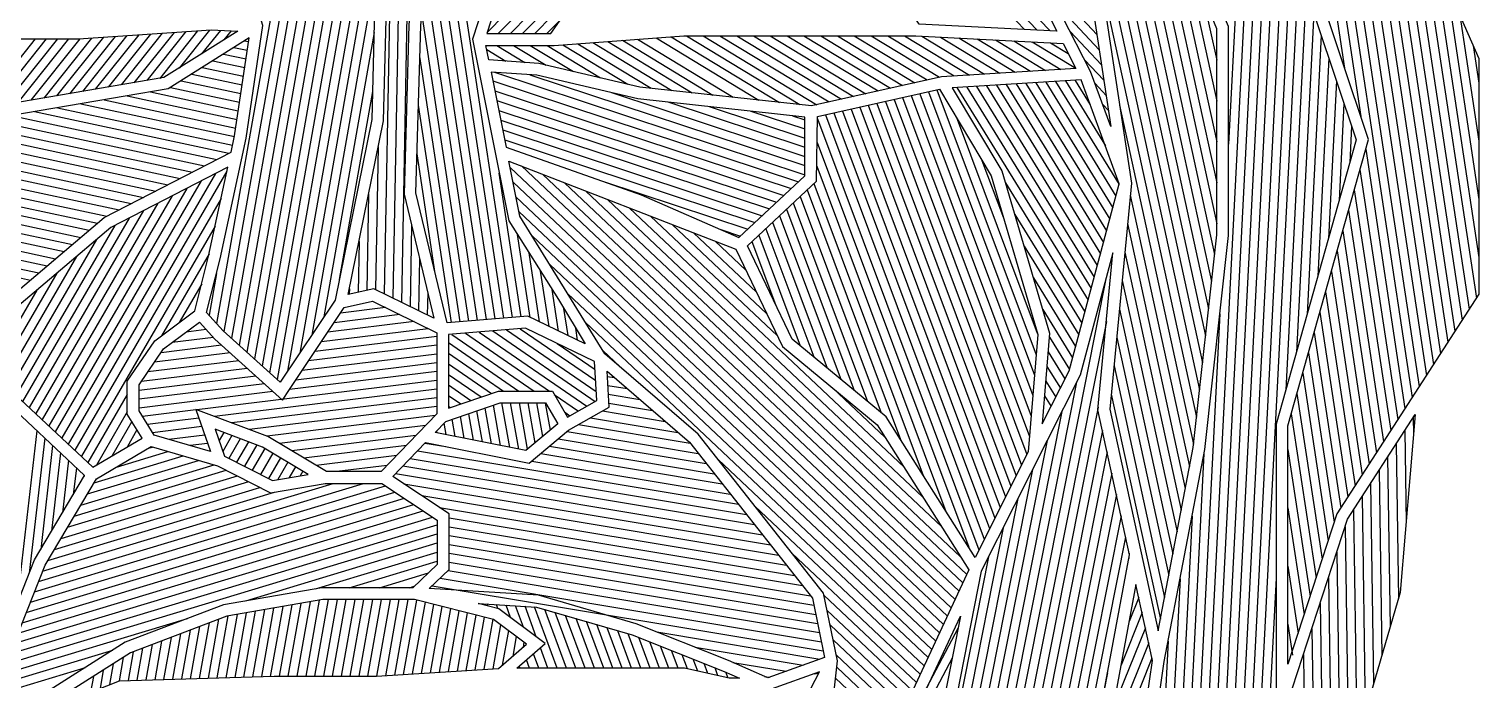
# Model space of a CAD drawing. Header units: inches. Extents: x 2353 to 7560, y 2047 to 3875.
# Drawn here: x 5290.6 to 5668.9, y 3451 to 3620.8 of the extents above; entities that cross this region are included whole.
import ezdxf

# ---------------------------------------------------------------- set-up
doc = ezdxf.new("R2010")
doc.units = ezdxf.units.IN
doc.header["$MEASUREMENT"] = 0
for name, color, linetype in [('Layer1', 2, 'Continuous'), ('Layer2', 3, 'Continuous'), ('Layer3', 4, 'Continuous'), ('Layer4', 5, 'Continuous'), ('offsets', 1, 'Continuous')]:
    doc.layers.add(name, color=color, linetype=linetype)

msp = doc.modelspace()

# ---------------------------------------------------------------- hatches: boundary and pattern name
at = {"layer": 'Layer1'}
h = msp.add_hatch(dxfattribs=at)
h.set_pattern_fill('ANSI31', color=256, scale=18, angle=235)
h.set_pattern_definition([(280, (0, 1134.5903), (2.21581744, 0.3907084), [])])
h.paths.add_polyline_path([(5425.37, 3523.28), (5413.56, 3523.28), (5399.35, 3518.44), (5396.59, 3515.57), (5420.25, 3510.84), (5428.53, 3517.8)])

# ---------------------------------------------------------------- linework, layer by layer
for p, q in [((5359.15, 3655.04), (5339.5, 3544.03)), ((5361.21, 3653.62), (5341.44, 3541.94)), ((5363.26, 3652.19), (5343.43, 3540.14)), ((5365.32, 3650.76), (5345.42, 3538.34)), ((5367.31, 3649), (5347.41, 3536.54)), ((5369.08, 3645.96), (5349.4, 3534.74)), ((5370.85, 3642.92), (5351.39, 3532.95)), ((5372.62, 3639.88), (5353.38, 3531.15)), ((5374.39, 3636.84), (5355.37, 3529.35)), ((5376.16, 3633.81), (5358.07, 3531.57)), ((5377.93, 3630.77), (5361.21, 3536.28)), ((5379.7, 3627.73), (5364.35, 3540.99)), ((5380.61, 3619.86), (5367.49, 3545.7)), ((5433.77, 3616.98), (5452.93, 3605.35)), ((5437.67, 3617.27), (5458.28, 3604.77)), ((5441.57, 3617.57), (5463.64, 3604.18)), ((5445.47, 3617.86), (5468.99, 3603.59)), ((5449.36, 3618.15), (5474.34, 3603)), ((5454.24, 3618.52), (5481.03, 3602.26)), ((5458.14, 3618.81), (5486.38, 3601.67)), ((5462.11, 3619.06), (5491.73, 3601.08)), ((5466.49, 3619.06), (5496.14, 3601.06)), ((5470.87, 3619.06), (5499.34, 3601.78)), ((5475.25, 3619.06), (5502.54, 3602.5)), ((5479.63, 3619.06), (5505.74, 3603.22)), ((5484.01, 3619.06), (5508.93, 3603.94)), ((5488.39, 3619.06), (5512.13, 3604.65)), ((5492.77, 3619.06), (5515.33, 3605.37)), ((5497.15, 3619.06), (5518.52, 3606.09)), ((5501.53, 3619.06), (5521.72, 3606.81)), ((5505.91, 3619.06), (5524.92, 3607.53)), ((5510.29, 3619.06), (5528.11, 3608.24)), ((5514.67, 3619.06), (5531.96, 3608.57)), ((5519.05, 3619.06), (5535.94, 3608.81)), ((5523.57, 3618.97), (5539.92, 3609.05)), ((5528.37, 3618.72), (5543.9, 3609.3)), ((5533.16, 3618.47), (5547.87, 3609.54)), ((5537.95, 3618.22), (5551.85, 3609.79)), ((5542.75, 3617.97), (5555.83, 3610.03)), ((5547.54, 3617.72), (5559.81, 3610.28)), ((5552.34, 3617.47), (5563.7, 3610.57)), ((5557.13, 3617.22), (5561.73, 3614.43)), ((5410.02, 3615.44), (5415.03, 3612.41)), ((5412.63, 3616.52), (5419.99, 3612.05)), ((5417.01, 3616.52), (5425.54, 3611.34)), ((5421.39, 3616.52), (5432.63, 3609.7)), ((5425.77, 3616.52), (5439.71, 3608.06)), ((5429.87, 3616.69), (5446.8, 3606.42)), ((5380.21, 3604.55), (5371.52, 3555.45)), ((5416.12, 3584.72), (5533.25, 3474.2)), ((5419.06, 3585.08), (5534.26, 3476.37)), ((5424.67, 3582.9), (5535.27, 3478.54)), ((5416.89, 3580.88), (5532.24, 3472.03)), ((5430.29, 3580.73), (5533.66, 3483.18)), ((5417.65, 3577.03), (5531.23, 3469.86)), ((5435.91, 3578.55), (5528.74, 3490.95)), ((5441.52, 3576.37), (5523.82, 3498.72)), ((5418.41, 3573.19), (5530.21, 3467.69)), ((5447.14, 3574.2), (5518.9, 3506.49)), ((5447.14, 3574.2), (5518.9, 3506.49)), ((5452.76, 3572.02), (5485.85, 3540.79)), ((5458.38, 3569.84), (5483.12, 3546.5)), ((5463.99, 3567.67), (5480.39, 3552.2)), ((5421.83, 3566.84), (5529.2, 3465.52)), ((5469.61, 3565.49), (5477.65, 3557.9)), ((5339.51, 3557.07), (5337.57, 3546.14)), ((5426.46, 3559.35), (5528.19, 3463.35)), ((5431.09, 3551.85), (5527.18, 3461.18)), ((5435.73, 3544.36), (5526.17, 3459.01)), ((5440.36, 3536.86), (5444.71, 3532.75)), ((5500.33, 3527.13), (5513.97, 3514.26)), ((5292.61, 3516.03), (5287.43, 3470.79)), ((5294.68, 3514.1), (5290.65, 3478.9)), ((5296.74, 3512.17), (5293.64, 3485.08)), ((5298.81, 3510.24), (5296.47, 3489.83)), ((5300.88, 3508.31), (5299.3, 3494.59)), ((5470.37, 3508.54), (5525.16, 3456.84)), ((5302.94, 3506.38), (5302.14, 3499.35)), ((5305.01, 3504.45), (5304.97, 3504.11)), ((5479.99, 3496.33), (5524.15, 3454.67)), ((5489.62, 3484.13), (5523.14, 3452.5)), ((5497.97, 3473.12), (5522.13, 3450.33)), ((5498.78, 3469.24), (5521.12, 3448.16)), ((5580.14, 3472.53), (5577.63, 3466.27)), ((5581, 3468.58), (5575.52, 3454.92)), ((5499.58, 3465.36), (5520.1, 3445.99)), ((5581.87, 3464.62), (5573.41, 3443.57)), ((5500.38, 3461.48), (5519.09, 3443.82)), ((5582.73, 3460.67), (5571.3, 3432.22)), ((5501.18, 3457.59), (5518.08, 3441.65)), ((5501.34, 3454.32), (5516.77, 3439.77)), ((5583.59, 3456.72), (5538.31, 3343.94)), ((5501.03, 3451.49), (5515.29, 3438.04))]:
    msp.add_line(p, q, dxfattribs=at)
at = {"layer": 'Layer2'}
for p, q in [((5413.04, 3619.6), (5476.93, 3685.03)), ((5416.21, 3619.6), (5480.86, 3685.79)), ((5410.14, 3619.89), (5473.01, 3684.26)), ((5609.31, 3658.46), (5593.29, 3346.01)), ((5607.11, 3659.96), (5603.56, 3590.75)), ((5611.51, 3656.96), (5595.42, 3343.27)), ((5613.71, 3655.46), (5597.56, 3340.65)), ((5615.9, 3653.96), (5599.7, 3338.02)), ((5617.91, 3648.65), (5605.25, 3401.82)), ((5419.39, 3619.6), (5445.24, 3646.07)), ((5619.88, 3642.74), (5608.13, 3413.58)), ((5621.85, 3636.82), (5611.01, 3425.34)), ((5422.57, 3619.6), (5437.21, 3634.6)), ((5554.78, 3634.76), (5569.22, 3619.36)), ((5623.82, 3630.91), (5618.48, 3526.66)), ((5558.53, 3627.44), (5569.82, 3615.39)), ((5625.8, 3625), (5621.26, 3536.54)), ((5425.74, 3619.6), (5429.19, 3623.13)), ((5292.2, 3618.22), (5278.48, 3601.03)), ((5295.1, 3618.22), (5281.08, 3600.65)), ((5298.01, 3618.22), (5284.34, 3601.09)), ((5300.92, 3618.22), (5287.7, 3601.66)), ((5303.84, 3618.24), (5291.06, 3602.23)), ((5306.92, 3618.45), (5294.43, 3602.8)), ((5309.99, 3618.66), (5297.79, 3603.37)), ((5313.06, 3618.87), (5301.15, 3603.94)), ((5316.14, 3619.08), (5304.52, 3604.51)), ((5319.21, 3619.28), (5307.88, 3605.08)), ((5322.29, 3619.49), (5311.24, 3605.66)), ((5325.36, 3619.7), (5314.6, 3606.23)), ((5328.43, 3619.91), (5317.97, 3606.8)), ((5331.51, 3620.12), (5321.33, 3607.37)), ((5334.58, 3620.33), (5324.69, 3607.94)), ((5337.66, 3620.53), (5329.74, 3610.62)), ((5340.51, 3620.46), (5335.6, 3614.31)), ((5343.32, 3620.35), (5341.45, 3618.01)), ((5562.27, 3620.12), (5570.42, 3611.43)), ((5627.77, 3619.09), (5624.04, 3546.43)), ((5629.74, 3613.17), (5626.82, 3556.31)), ((5566.02, 3612.8), (5571.02, 3607.46)), ((5568.76, 3606.56), (5571.63, 3603.49)), ((5631.71, 3607.26), (5629.61, 3566.2)), ((5514.05, 3601.93), (5549.57, 3507.07)), ((5516.28, 3602.43), (5550.96, 3509.83)), ((5518.52, 3602.93), (5551.62, 3514.53)), ((5520.76, 3603.43), (5552.06, 3519.86)), ((5523, 3603.94), (5552.49, 3525.19)), ((5525.24, 3604.44), (5552.92, 3530.52)), ((5527.47, 3604.94), (5553.35, 3535.85)), ((5498.38, 3598.41), (5539.82, 3487.73)), ((5500.62, 3598.91), (5541.22, 3490.49)), ((5502.85, 3599.41), (5542.61, 3493.26)), ((5505.09, 3599.92), (5544, 3496.02)), ((5507.33, 3600.42), (5545.39, 3498.78)), ((5509.57, 3600.92), (5546.78, 3501.54)), ((5511.81, 3601.42), (5548.18, 3504.3)), ((5570.76, 3601.09), (5572.23, 3599.53)), ((5633.68, 3601.35), (5632.39, 3576.08)), ((5496.34, 3597.36), (5538.43, 3484.97)), ((5532.75, 3597.33), (5553.67, 3541.46)), ((5635.66, 3595.44), (5635.17, 3585.97)), ((5496.23, 3591.18), (5535.76, 3485.63)), ((5339.24, 3583.11), (5299.15, 3514.14)), ((5342.24, 3583.75), (5300.85, 3512.55)), ((5496.12, 3585), (5529.83, 3494.99)), ((5539.23, 3586.51), (5544.84, 3571.52)), ((5331.73, 3579.24), (5295.74, 3517.33)), ((5335.49, 3581.17), (5297.44, 3515.73)), ((5495.37, 3580.51), (5523.89, 3504.36)), ((5324.23, 3575.38), (5292.33, 3520.51)), ((5327.98, 3577.31), (5294.04, 3518.92)), ((5340.69, 3576.56), (5302.55, 3510.96)), ((5489.99, 3575.46), (5509.4, 3523.63)), ((5491.78, 3577.15), (5512.91, 3520.72)), ((5493.58, 3578.83), (5517.96, 3513.72)), ((5316.73, 3571.51), (5288.93, 3523.69)), ((5320.48, 3573.45), (5290.63, 3522.1)), ((5486.39, 3572.1), (5502.37, 3529.45)), ((5488.19, 3573.78), (5505.88, 3526.54)), ((5312.98, 3569.58), (5287.22, 3525.28)), ((5339.14, 3569.37), (5304.26, 3509.37)), ((5482.8, 3568.73), (5495.33, 3535.27)), ((5484.6, 3570.42), (5498.85, 3532.36)), ((5308.21, 3565.89), (5285.67, 3527.13)), ((5479.21, 3565.37), (5485.34, 3548.98)), ((5481, 3567.05), (5491.82, 3538.17)), ((5303.02, 3561.5), (5285.67, 3531.65)), ((5337.59, 3562.18), (5325.14, 3540.77)), ((5297.84, 3557.11), (5285.67, 3536.17)), ((5292.66, 3552.72), (5285.67, 3540.7)), ((5335.64, 3554.31), (5329.79, 3544.24)), ((5571.59, 3555.66), (5534.76, 3370.4)), ((5601.29, 3546.52), (5591.67, 3358.91)), ((5400.91, 3541.17), (5422.4, 3526.36)), ((5404.49, 3541.47), (5426.4, 3526.36)), ((5408.06, 3541.76), (5436.13, 3522.41)), ((5411.63, 3542.06), (5438.32, 3523.66)), ((5415.21, 3542.36), (5438.61, 3526.22)), ((5418.78, 3542.65), (5438.45, 3529.09)), ((5571.7, 3544.56), (5537.77, 3373.9)), ((5400.04, 3539.01), (5418.4, 3526.36)), ((5428.41, 3538.77), (5438.29, 3531.97)), ((5400.04, 3536.25), (5414.39, 3526.36)), ((5400.04, 3533.49), (5411.27, 3525.75)), ((5400.04, 3530.73), (5408.59, 3524.84)), ((5400.04, 3527.97), (5405.91, 3523.93)), ((5563.91, 3528.67), (5531.75, 3366.9)), ((5316.24, 3525.45), (5305.96, 3507.78)), ((5400.04, 3525.21), (5403.23, 3523.01)), ((5400.04, 3522.45), (5400.55, 3522.1)), ((5427.64, 3525.5), (5433.93, 3521.17)), ((5316.24, 3520.93), (5308.18, 3507.07)), ((5317.41, 3518.42), (5312.17, 3509.41)), ((5430.28, 3520.92), (5431.74, 3519.92)), ((5560.08, 3521.08), (5528.73, 3363.39)), ((5569.57, 3522.18), (5540.84, 3377.67)), ((5318.76, 3516.24), (5316.16, 3511.76)), ((5339.24, 3516.38), (5339.2, 3516.32)), ((5341.4, 3515.57), (5340.18, 3513.48)), ((5343.55, 3514.76), (5341.16, 3510.64)), ((5570.67, 3516.06), (5544.55, 3384.67)), ((5345.71, 3513.95), (5342.73, 3508.82)), ((5347.87, 3513.14), (5344.76, 3507.79)), ((5350.03, 3512.34), (5346.79, 3506.77)), ((5352.12, 3511.42), (5348.82, 3505.74)), ((5556.26, 3513.49), (5525.72, 3359.89)), ((5354.24, 3510.15), (5351.02, 3504.62)), ((5356.19, 3508.98), (5353.06, 3503.59)), ((5358.14, 3507.81), (5355.52, 3503.31)), ((5571.88, 3510.5), (5548.26, 3391.67)), ((5597.15, 3510.03), (5590.06, 3371.81)), ((5360.08, 3506.64), (5358.43, 3503.8)), ((5362.03, 3505.48), (5361.35, 3504.3)), ((5552.43, 3505.9), (5529.62, 3391.15)), ((5573.09, 3504.94), (5551.96, 3398.67)), ((5548.6, 3498.31), (5530.52, 3407.34)), ((5574.3, 3499.37), (5555.67, 3405.67)), ((5575.51, 3493.81), (5559.38, 3412.67)), ((5594.04, 3493.74), (5588.45, 3384.71)), ((5544.78, 3490.72), (5531.42, 3423.53)), ((5576.72, 3488.25), (5563.09, 3419.67)), ((5540.95, 3483.12), (5532.32, 3439.73)), ((5577.62, 3484.13), (5577.54, 3482.68)), ((5590.93, 3477.44), (5586.83, 3397.61)), ((5615.96, 3477.57), (5613.89, 3437.1)), ((5352.02, 3469.37), (5348.9, 3451.82)), ((5354.4, 3469.78), (5351.22, 3451.89)), ((5356.79, 3470.19), (5353.54, 3451.96)), ((5359.17, 3470.59), (5355.86, 3451.98)), ((5361.55, 3471), (5358.16, 3451.98)), ((5363.93, 3471.41), (5360.47, 3451.98)), ((5366.31, 3471.82), (5362.78, 3451.98)), ((5368.65, 3471.99), (5365.09, 3451.98)), ((5370.95, 3471.99), (5367.4, 3451.98)), ((5373.26, 3471.99), (5369.7, 3451.98)), ((5375.57, 3471.99), (5372.01, 3451.98)), ((5377.88, 3471.99), (5374.32, 3451.98)), ((5380.19, 3471.99), (5376.63, 3451.98)), ((5382.49, 3471.99), (5378.93, 3451.98)), ((5384.8, 3471.99), (5381.24, 3451.98)), ((5387.11, 3471.99), (5383.58, 3452.14)), ((5389.42, 3471.99), (5385.91, 3452.29)), ((5391.7, 3471.85), (5388.25, 3452.44)), ((5393.91, 3471.29), (5390.58, 3452.59)), ((5396.12, 3470.73), (5392.92, 3452.74)), ((5398.33, 3470.18), (5395.25, 3452.89)), ((5400.54, 3469.62), (5397.59, 3453.04)), ((5337.56, 3465.91), (5334.98, 3451.43)), ((5340.04, 3466.86), (5337.3, 3451.49)), ((5342.5, 3467.73), (5339.62, 3451.56)), ((5344.88, 3468.14), (5341.94, 3451.62)), ((5347.26, 3468.55), (5344.26, 3451.69)), ((5349.64, 3468.96), (5346.58, 3451.76)), ((5402.74, 3469.06), (5399.92, 3453.19)), ((5404.95, 3468.51), (5402.26, 3453.34)), ((5407.16, 3467.95), (5404.59, 3453.49)), ((5409.37, 3467.39), (5406.93, 3453.64)), ((5411.58, 3466.84), (5409.26, 3453.8)), ((5327.66, 3462.12), (5325.71, 3451.16)), ((5330.13, 3463.07), (5328.03, 3451.23)), ((5332.61, 3464.02), (5330.35, 3451.29)), ((5335.09, 3464.96), (5332.66, 3451.36)), ((5413.64, 3465.42), (5411.6, 3453.95)), ((5415.67, 3463.89), (5414.07, 3454.87)), ((5417.71, 3462.36), (5416.8, 3457.24)), ((5317.75, 3458.33), (5316.43, 3450.9)), ((5320.23, 3459.28), (5318.75, 3450.96)), ((5322.7, 3460.23), (5321.07, 3451.03)), ((5325.18, 3461.17), (5323.39, 3451.09)), ((5419.74, 3460.84), (5419.53, 3459.61)), ((5587.82, 3461.15), (5585.22, 3410.51)), ((5312.58, 3455.22), (5311.62, 3449.81)), ((5315.18, 3456.87), (5314.1, 3450.8)), ((5307.38, 3451.93), (5306.65, 3447.81)), ((5309.98, 3453.58), (5309.13, 3448.81)), ((5495.43, 3452.63), (5496.65, 3452.82)), ((5572.01, 3452.89), (5566.8, 3426.67))]:
    msp.add_line(p, q, dxfattribs=at)
at = {"layer": 'Layer3'}
for p, q in [((5560.45, 3689.57), (5595.99, 3526.67)), ((5563.07, 3688.18), (5596.77, 3533.73)), ((5565.7, 3686.79), (5597.56, 3540.79)), ((5568.33, 3685.41), (5598.34, 3547.85)), ((5570.96, 3684.02), (5599.13, 3554.91)), ((5573.59, 3682.63), (5599.91, 3561.97)), ((5577.39, 3675.87), (5600.48, 3570.03)), ((5506.3, 3666.62), (5550.36, 3620.66)), ((5508.28, 3667.83), (5553.67, 3620.48)), ((5510.27, 3669.05), (5556.99, 3620.31)), ((5581.73, 3666.63), (5600.48, 3580.69)), ((5416.73, 3545.58), (5398.76, 3663.25)), ((5414.46, 3545.39), (5396.89, 3660.48)), ((5412.19, 3545.2), (5395.78, 3652.69)), ((5586.7, 3654.49), (5600.48, 3591.35)), ((5409.92, 3545.01), (5394.89, 3643.48)), ((5591.68, 3642.35), (5600.48, 3602.01)), ((5569.79, 3636.09), (5595.2, 3519.61)), ((5407.65, 3544.82), (5393.99, 3634.27)), ((5596.65, 3630.2), (5600.48, 3612.66)), ((5405.38, 3544.63), (5393.1, 3625.05)), ((5403.11, 3544.45), (5392.55, 3613.63)), ((5412.05, 3609.53), (5492.98, 3582.79)), ((5411.64, 3607.27), (5491.33, 3580.94)), ((5421.29, 3608.87), (5492.98, 3585.18)), ((5412.15, 3604.71), (5489.44, 3579.17)), ((5412.66, 3602.15), (5487.55, 3577.4)), ((5442.56, 3604.24), (5492.98, 3587.58)), ((5457.23, 3601.78), (5492.98, 3589.97)), ((5400.84, 3544.26), (5392.19, 3600.93)), ((5413.17, 3599.59), (5485.66, 3575.64)), ((5468.09, 3600.59), (5492.98, 3592.36)), ((5478.95, 3599.39), (5492.98, 3594.75)), ((5489.82, 3598.19), (5492.98, 3597.15)), ((5575.13, 3600.95), (5594.42, 3512.55)), ((5413.68, 3597.03), (5483.77, 3573.87)), ((5414.19, 3594.47), (5481.89, 3572.1)), ((5414.7, 3591.91), (5480, 3570.33)), ((5396.59, 3557.06), (5391.83, 3588.23)), ((5419, 3545.76), (5413.28, 3583.21)), ((5440.18, 3581.09), (5478.11, 3568.56)), ((5577.93, 3577.46), (5593.37, 3506.68)), ((5471.11, 3568.48), (5476.22, 3566.79)), ((5577.22, 3570.04), (5592.29, 3501)), ((5421.32, 3545.6), (5418.02, 3567.21)), ((5423.8, 3544.41), (5421.05, 3562.42)), ((5576.52, 3562.62), (5591.2, 3495.31)), ((5426.28, 3543.22), (5424.08, 3557.62)), ((5428.76, 3542.02), (5427.11, 3552.83)), ((5428.76, 3542.02), (5427.11, 3552.83)), ((5575.81, 3555.2), (5590.12, 3489.63)), ((5431.25, 3540.83), (5430.17, 3547.87)), ((5575.1, 3547.78), (5589.03, 3483.94)), ((5433.73, 3539.63), (5433.25, 3542.74)), ((5574.39, 3540.36), (5587.95, 3478.26)), ((5573.69, 3532.94), (5586.86, 3472.57)), ((5572.98, 3525.53), (5585.77, 3466.89)), ((5651.75, 3519.47), (5651.81, 3515.13)), ((5649.53, 3516.04), (5649.88, 3491.94)), ((5321.7, 3511.44), (5322.82, 3511.78)), ((5647.3, 3512.6), (5647.9, 3472.2)), ((5304.1, 3496.63), (5338.86, 3507.13)), ((5305.83, 3499.53), (5334.85, 3508.29)), ((5307.55, 3502.42), (5330.84, 3509.46)), ((5313.39, 3506.56), (5326.83, 3510.62)), ((5645.08, 3509.17), (5645.73, 3464.79)), ((5300.66, 3490.84), (5344.97, 3504.23)), ((5302.38, 3493.74), (5342.04, 3505.72)), ((5642.86, 3505.73), (5643.57, 3457.39)), ((5290.94, 3471.29), (5386.08, 3500.03)), ((5292.01, 3473.99), (5383.62, 3501.67)), ((5293.08, 3476.69), (5377.84, 3502.29)), ((5294.15, 3479.38), (5369.98, 3502.29)), ((5295.49, 3482.16), (5354.64, 3500.03)), ((5297.21, 3485.05), (5350.85, 3501.26)), ((5298.94, 3487.95), (5347.91, 3502.75)), ((5640.64, 3502.3), (5641.41, 3449.99)), ((5288.81, 3465.9), (5390.99, 3496.77)), ((5289.87, 3468.6), (5388.53, 3498.4)), ((5638.42, 3498.87), (5639.24, 3442.59)), ((5286.67, 3460.51), (5395.91, 3493.51)), ((5287.74, 3463.2), (5393.45, 3495.14)), ((5636.19, 3495.43), (5637.08, 3435.19)), ((5284.53, 3455.11), (5397.12, 3489.13)), ((5285.6, 3457.81), (5397.12, 3491.5)), ((5633.98, 3491.06), (5634.91, 3427.79)), ((5347.14, 3471.66), (5397.12, 3486.76)), ((5365.35, 3474.78), (5397.12, 3484.38)), ((5631.81, 3484.38), (5634.52, 3300.05)), ((5374.15, 3475.07), (5397.12, 3482.01)), ((5382.01, 3475.07), (5394.8, 3478.94)), ((5629.64, 3477.7), (5632.17, 3305.32)), ((5389.86, 3475.07), (5391.11, 3475.45)), ((5410.27, 3470.35), (5410.09, 3470.84)), ((5410.27, 3470.35), (5410.09, 3470.84)), ((5412.94, 3469.67), (5412.57, 3470.68)), ((5416.24, 3467.32), (5415.05, 3470.53)), ((5419.6, 3464.8), (5417.53, 3470.38)), ((5422.95, 3462.28), (5420.01, 3470.23)), ((5428.42, 3454.08), (5422.49, 3470.08)), ((5430.84, 3454.08), (5425.16, 3469.41)), ((5627.46, 3471.02), (5629.82, 3310.58)), ((5283.46, 3452.41), (5331.98, 3467.07)), ((5433.27, 3454.08), (5427.87, 3468.62)), ((5435.69, 3454.08), (5430.59, 3467.83)), ((5438.11, 3454.08), (5433.31, 3467.04)), ((5440.54, 3454.08), (5436.02, 3466.24)), ((5442.96, 3454.08), (5438.74, 3465.45)), ((5445.38, 3454.08), (5441.46, 3464.66)), ((5447.81, 3454.08), (5444.18, 3463.87)), ((5450.23, 3454.08), (5446.89, 3463.08)), ((5452.65, 3454.08), (5449.68, 3462.09)), ((5625.29, 3464.34), (5627.47, 3315.85)), ((5282.39, 3449.72), (5312.49, 3458.81)), ((5426, 3454.08), (5424.01, 3459.43)), ((5455.08, 3454.08), (5452.53, 3460.96)), ((5457.5, 3454.08), (5455.37, 3459.84)), ((5459.93, 3454.08), (5458.21, 3458.71)), ((5281.32, 3447.02), (5305.33, 3454.27)), ((5418.72, 3454.08), (5418.51, 3454.65)), ((5421.15, 3454.08), (5420.35, 3456.24)), ((5423.57, 3454.08), (5422.18, 3457.84)), ((5462.41, 3453.9), (5461.05, 3457.58)), ((5465.06, 3453.31), (5463.89, 3456.46)), ((5467.7, 3452.72), (5466.73, 3455.33)), ((5470.35, 3452.12), (5469.58, 3454.2)), ((5623.11, 3457.66), (5625.12, 3321.12)), ((5472.99, 3451.53), (5472.43, 3453.05))]:
    msp.add_line(p, q, dxfattribs=at)
at = {"layer": 'Layer4'}
for p, q in [((5388.55, 3830.39), (5383.25, 3551.78)), ((5390.81, 3830.05), (5385.5, 3550.66)), ((5393.08, 3829.72), (5387.75, 3549.55)), ((5625.02, 3668.93), (5633.85, 3610.57)), ((5627.52, 3667.57), (5638.06, 3597.96)), ((5630.03, 3666.2), (5651.46, 3524.7)), ((5632.53, 3664.84), (5653.32, 3527.57)), ((5635.04, 3663.47), (5655.18, 3530.45)), ((5637.54, 3662.1), (5657.04, 3533.33)), ((5640.05, 3660.74), (5658.9, 3536.21)), ((5642.55, 3659.37), (5660.77, 3539.09)), ((5645.06, 3658.01), (5662.63, 3541.97)), ((5647.56, 3656.64), (5664.49, 3544.85)), ((5650.07, 3655.28), (5666.35, 3547.73)), ((5653.42, 3648.31), (5668.22, 3550.6)), ((5656.92, 3640.35), (5668.91, 3561.18)), ((5660.43, 3632.4), (5668.91, 3576.36)), ((5663.93, 3624.44), (5668.91, 3591.53)), ((5346.8, 3617.74), (5347.88, 3617.51)), ((5341.3, 3614.27), (5347.21, 3613)), ((5344.05, 3616), (5347.55, 3615.25)), ((5667.43, 3616.49), (5668.91, 3606.71)), ((5335.8, 3610.8), (5346.54, 3608.5)), ((5338.55, 3612.53), (5346.88, 3610.75)), ((5327.55, 3605.59), (5345.53, 3601.74)), ((5330.3, 3607.33), (5345.87, 3603.99)), ((5333.05, 3609.06), (5346.21, 3606.25)), ((5532.7, 3605.52), (5566.9, 3550.08)), ((5535.27, 3605.68), (5567.71, 3553.1)), ((5537.84, 3605.84), (5568.52, 3556.11)), ((5540.42, 3606), (5569.33, 3559.13)), ((5542.99, 3606.16), (5570.14, 3562.14)), ((5545.56, 3606.31), (5570.95, 3565.16)), ((5548.13, 3606.47), (5571.76, 3568.17)), ((5550.71, 3606.63), (5572.57, 3571.19)), ((5553.28, 3606.79), (5573.38, 3574.2)), ((5555.85, 3606.95), (5574.19, 3577.22)), ((5558.42, 3607.1), (5575, 3580.23)), ((5561, 3607.26), (5571.42, 3590.36)), ((5563.57, 3607.42), (5567.5, 3601.05)), ((5310.16, 3602.35), (5344.53, 3594.99)), ((5316.21, 3603.37), (5344.86, 3597.24)), ((5322.27, 3604.4), (5345.2, 3599.49)), ((5285.94, 3598.24), (5339.58, 3586.75)), ((5292, 3599.26), (5342.77, 3588.39)), ((5298.05, 3600.29), (5343.7, 3590.52)), ((5304.1, 3601.32), (5344.18, 3592.74)), ((5277.16, 3595.47), (5333.21, 3583.47)), ((5280.72, 3597.03), (5336.4, 3585.11)), ((5266.49, 3590.78), (5323.65, 3578.54)), ((5270.05, 3592.35), (5326.84, 3580.19)), ((5273.6, 3593.91), (5330.02, 3581.83)), ((5259.37, 3587.66), (5317.28, 3575.26)), ((5262.93, 3589.22), (5320.46, 3576.9)), ((5381.7, 3590.04), (5381, 3552.89)), ((5639.35, 3589.45), (5649.59, 3521.82)), ((5249.6, 3582.78), (5308.49, 3570.17)), ((5252.49, 3584.49), (5310.9, 3571.98)), ((5255.81, 3586.1), (5314.09, 3573.62)), ((5637.86, 3584.14), (5647.73, 3518.94)), ((5243.82, 3579.37), (5304.11, 3566.46)), ((5246.71, 3581.08), (5306.3, 3568.32)), ((5545.37, 3580.66), (5566.09, 3547.07)), ((5238.04, 3575.96), (5299.73, 3562.75)), ((5240.93, 3577.67), (5301.92, 3564.61)), ((5379.2, 3577.71), (5378.72, 3552.65)), ((5636.36, 3578.83), (5645.87, 3516.06)), ((5235.15, 3574.26), (5297.54, 3560.9)), ((5237.3, 3571.47), (5295.35, 3559.04)), ((5547.8, 3572.4), (5565.28, 3544.05)), ((5634.87, 3573.52), (5644.01, 3513.18)), ((5240.46, 3568.47), (5293.17, 3557.19)), ((5390.4, 3569.59), (5390, 3548.44)), ((5633.37, 3568.21), (5642.14, 3510.3)), ((5243.61, 3565.47), (5290.98, 3555.33)), ((5376.69, 3565.38), (5376.44, 3552.13)), ((5550.22, 3564.14), (5564.47, 3541.04)), ((5392.51, 3560.83), (5392.25, 3547.32)), ((5631.88, 3562.91), (5640.28, 3507.42)), ((5630.39, 3557.6), (5638.42, 3504.54)), ((5374.18, 3553.06), (5374.15, 3551.61)), ((5552.65, 3555.87), (5563.66, 3538.02)), ((5394.62, 3552.08), (5394.51, 3546.21)), ((5628.89, 3552.29), (5636.56, 3501.66)), ((5387.35, 3546.31), (5370.2, 3544.21)), ((5383.64, 3548.15), (5371.87, 3546.7)), ((5555.08, 3547.61), (5562.85, 3535.01)), ((5627.4, 3546.98), (5634.69, 3498.79)), ((5336.81, 3542.41), (5331.63, 3541.78)), ((5394.77, 3542.64), (5366.88, 3539.22)), ((5391.06, 3544.48), (5368.54, 3541.72)), ((5625.9, 3541.67), (5632.83, 3495.91)), ((5340.85, 3538.33), (5325.05, 3536.39)), ((5338.69, 3540.35), (5327.96, 3539.04)), ((5396.96, 3538.33), (5363.55, 3534.24)), ((5396.96, 3540.62), (5365.21, 3536.73)), ((5556.81, 3540.47), (5562.04, 3531.99)), ((5345.31, 3534.29), (5321.62, 3531.39)), ((5343.08, 3536.31), (5323.33, 3533.89)), ((5396.96, 3533.75), (5360.22, 3529.25)), ((5396.96, 3536.04), (5361.89, 3531.75)), ((5556.5, 3536.65), (5560.89, 3529.53)), ((5624.41, 3536.36), (5631.1, 3492.15)), ((5349.77, 3530.26), (5319.32, 3526.53)), ((5347.54, 3532.28), (5319.9, 3528.89)), ((5396.96, 3531.46), (5358.56, 3526.76)), ((5441.47, 3530.19), (5443.32, 3529.88)), ((5556.19, 3532.82), (5559.69, 3527.15)), ((5622.91, 3531.05), (5629.53, 3487.34)), ((5351.99, 3528.24), (5319.32, 3524.24)), ((5354.22, 3526.23), (5319.32, 3521.95)), ((5396.96, 3529.17), (5334.34, 3521.5)), ((5396.96, 3526.88), (5338.95, 3519.78)), ((5441.6, 3527.87), (5446.64, 3527.03)), ((5555.88, 3528.99), (5558.49, 3524.77)), ((5396.96, 3524.59), (5343.55, 3518.05)), ((5396.96, 3522.31), (5348.15, 3516.33)), ((5441.74, 3525.54), (5449.96, 3524.17)), ((5441.87, 3523.22), (5453.28, 3521.31)), ((5555.57, 3525.17), (5557.29, 3522.39)), ((5621.42, 3525.74), (5627.97, 3482.52)), ((5334.16, 3521.48), (5320.2, 3519.77)), ((5334.91, 3519.28), (5321.52, 3517.64)), ((5396.55, 3519.97), (5352.76, 3514.6)), ((5437.07, 3519.41), (5459.92, 3515.6)), ((5440.21, 3521.19), (5456.6, 3518.46)), ((5619.93, 3520.43), (5626.4, 3477.7)), ((5335.67, 3517.09), (5322.84, 3515.52)), ((5336.43, 3514.89), (5327.1, 3513.75)), ((5394.04, 3517.37), (5355.97, 3512.71)), ((5391.54, 3514.77), (5359.14, 3510.81)), ((5430.96, 3515.82), (5465.21, 3510.11)), ((5433.94, 3517.63), (5463.12, 3512.76)), ((5337.19, 3512.7), (5332.65, 3512.14)), ((5389.04, 3512.18), (5362.31, 3508.9)), ((5393.9, 3512.78), (5399.34, 3511.88)), ((5426.39, 3511.98), (5469.39, 3504.8)), ((5428.67, 3513.9), (5467.3, 3507.46)), ((5619.04, 3511.1), (5624.83, 3472.88)), ((5386.54, 3509.58), (5365.48, 3507)), ((5390.08, 3508.82), (5477.76, 3494.19)), ((5391.99, 3510.8), (5475.67, 3496.85)), ((5421.81, 3508.13), (5473.57, 3499.5)), ((5424.1, 3510.05), (5471.48, 3502.15)), ((5384.03, 3506.99), (5370.87, 3505.37)), ((5386.25, 3504.85), (5481.94, 3488.89)), ((5388.16, 3506.83), (5479.85, 3491.54)), ((5388.41, 3502.18), (5484.03, 3486.24)), ((5393.05, 3499.1), (5486.12, 3483.59)), ((5397.69, 3496.03), (5488.22, 3480.93)), ((5619.04, 3495.92), (5623.26, 3468.06)), ((5400.2, 3493.31), (5490.31, 3478.28)), ((5400.2, 3491), (5492.4, 3475.63)), ((5400.2, 3488.7), (5494.49, 3472.98)), ((5400.2, 3486.39), (5495.36, 3470.53)), ((5400.2, 3484.09), (5495.86, 3468.14)), ((5400.2, 3481.79), (5496.35, 3465.75)), ((5619.04, 3480.74), (5621.69, 3463.24)), ((5397.85, 3477.57), (5497.34, 3460.98)), ((5399.92, 3479.53), (5496.84, 3463.37)), ((5395.78, 3475.61), (5497.83, 3458.6)), ((5619.04, 3465.56), (5620.26, 3457.53)), ((5454.39, 3463.54), (5496.93, 3456.44)), ((5532.96, 3464.41), (5474.39, 3353.99)), ((5464.42, 3459.56), (5492.54, 3454.87)), ((5531.43, 3456.68), (5473.21, 3346.92)), ((5474.22, 3455.62), (5488.16, 3453.3)), ((5482.53, 3451.93), (5483.77, 3451.73))]:
    msp.add_line(p, q, dxfattribs=at)
at = {"layer": 'offsets'}
for points in [[(5422.3, 3749.8), (5433.44, 3718.94), (5422, 3707.81), (5422.3, 3692.8), (5411.7, 3687.79), (5393.48, 3660.95), (5389.7, 3621.89), (5388.45, 3577.73), (5396.23, 3545.36), (5380.6, 3553.08), (5373.87, 3551.55), (5383.09, 3596.88), (5383.87, 3626.69), (5369.25, 3651.78), (5336.17, 3674.74), (5335.12, 3692.12), (5336.09, 3703.51), (5326.01, 3712.69), (5347.8, 3749.8), (5361.18, 3817.08), (5357.55, 3830.8), (5383.7, 3831.1), (5413.16, 3826.74), (5411.87, 3779.87)], [(5496.77, 3749.8), (5512.47, 3718.44), (5542.22, 3699.23), (5562.16, 3665.78), (5572.86, 3595.39), (5567.59, 3609.74), (5545.37, 3653.13), (5539.49, 3672.03), (5513.32, 3702.84), (5486.65, 3718.83), (5436.32, 3720.05), (5425.58, 3749.8), (5414.21, 3780.37), (5415.86, 3826.56), (5454.3, 3809.12), (5483.43, 3774.36)], [(5493.55, 3691.41), (5453.59, 3683.61), (5418.37, 3655.3), (5406.34, 3618.15), (5415.74, 3570.82), (5428.72, 3550.29), (5435.68, 3538.69), (5420.7, 3545.9), (5399.69, 3544.16), (5391.54, 3578.05), (5392.78, 3621.7), (5396.47, 3659.87), (5413.78, 3685.36), (5424.33, 3690.35), (5461.95, 3696.71)], [(5547.49, 3696.41), (5565.11, 3666.84), (5578.23, 3580.58), (5572.61, 3521.63), (5585.19, 3463.83), (5594.31, 3511.62), (5600.48, 3567.09), (5600.48, 3620.86), (5581.7, 3666.71), (5574.41, 3682.2)], [(5332.12, 3690.68), (5333.19, 3673.06), (5366.93, 3649.64), (5380.77, 3625.89), (5380.02, 3597.23), (5370.44, 3550.12), (5356.13, 3528.66), (5341.26, 3542.1), (5336.94, 3546.83), (5340.45, 3560.84), (5347.25, 3592.36), (5351.63, 3621.73), (5345.59, 3641.1), (5330.92, 3662), (5317.5, 3678.54), (5297.66, 3692.74)], [(5410.05, 3619.6), (5426.72, 3619.6), (5447.63, 3649.48), (5481.85, 3655.26), (5510.4, 3672.74), (5521.47, 3676.37), (5501.84, 3689.89), (5454.93, 3680.73), (5421.02, 3653.48)], [(5579.06, 3679.08), (5616.2, 3653.75), (5636.84, 3591.89), (5615.96, 3517.71), (5615.96, 3445.58), (5604.25, 3397.73), (5612.48, 3341.9), (5631.74, 3298.71), (5593.3, 3345.87), (5582.9, 3429.09), (5586.81, 3455.88), (5597.36, 3511.16), (5603.56, 3566.92), (5603.56, 3621.48)], [(5582.55, 3680.43), (5615.26, 3674.25), (5650.44, 3655.07), (5668.91, 3613.12), (5668.91, 3551.68), (5631.81, 3494.33), (5619.04, 3455.1), (5619.04, 3517.29), (5640.06, 3591.97), (5618.8, 3655.71)], [(5485.62, 3653.96), (5511.7, 3669.92), (5524.38, 3674.08), (5542.65, 3651.7), (5558.76, 3620.22), (5522.86, 3622.1), (5514.32, 3635.03), (5495.06, 3649.41)], [(5225, 3616.29), (5245.92, 3620.79), (5285.93, 3618.22), (5303.5, 3618.22), (5338.08, 3620.56), (5345.05, 3620.28), (5325.78, 3608.12), (5281.45, 3600.6), (5250.07, 3605.2), (5236.42, 3609.67), (5225, 3609.86)], [(5348.03, 3618.52), (5326.91, 3605.19), (5281.91, 3597.55), (5253.52, 3585.09), (5234.67, 3573.98), (5251.7, 3557.78), (5283.75, 3549.21), (5310.18, 3571.61), (5343.3, 3588.67), (5344.22, 3592.91)], [(5427.58, 3616.52), (5461.48, 3619.06), (5483.18, 3619.06), (5521.96, 3619.06), (5560.39, 3617.04), (5563.73, 3610.52), (5528.64, 3608.36), (5494.75, 3600.75), (5449.99, 3605.68), (5423.58, 3611.8), (5410.56, 3612.73), (5409.81, 3616.52)], [(5415.08, 3589.95), (5450.3, 3577.52), (5475.83, 3566.43), (5492.98, 3582.49), (5492.98, 3597.85), (5449.47, 3602.64), (5423.12, 3608.74), (5411.18, 3609.59)], [(5531.48, 3605.45), (5544.45, 3583.79), (5556.89, 3541.45), (5554.98, 3517.8), (5561.94, 3531.62), (5575.06, 3580.46), (5565.12, 3607.52)], [(5478.02, 3564.26), (5496.05, 3581.15), (5496.35, 3597.95), (5528.11, 3605.08), (5541.6, 3582.54), (5553.77, 3541.13), (5551.3, 3510.5), (5537.43, 3482.99), (5514.21, 3519.65), (5489.67, 3539.95)], [(5342.46, 3584.77), (5311.9, 3569.03), (5285.67, 3546.8), (5285.67, 3526.73), (5307.28, 3506.54), (5320.11, 3514.08), (5316.24, 3520.31), (5316.24, 3529), (5323.46, 3539.52), (5333.89, 3547.3), (5337.45, 3561.54)], [(5475.02, 3563.39), (5487.19, 3538.01), (5511.87, 3517.58), (5535.83, 3479.75), (5517.73, 3440.89), (5497.23, 3416.98), (5501.52, 3455.97), (5497.86, 3473.68), (5465.14, 3515.17), (5440.84, 3536.09), (5418.65, 3571.98), (5415.8, 3586.34)], [(5217.49, 3533.04), (5217.49, 3500.62), (5235.92, 3480.95), (5251.09, 3446.05), (5266.04, 3400.88), (5288.38, 3377.53), (5299.83, 3371.03), (5287, 3404.49), (5276.85, 3444.11), (5292.01, 3482.33), (5305.11, 3504.35), (5282.59, 3525.4), (5282.59, 3546.33), (5250.14, 3555.01), (5232.6, 3571.69), (5222.38, 3550.34)], [(5573.4, 3562.4), (5564.84, 3530.52), (5539.06, 3479.36), (5532.76, 3447.53), (5528.74, 3375.47), (5514.31, 3346.63), (5540.55, 3377.13), (5567.32, 3427.67), (5577.72, 3483.65), (5569.5, 3521.44)], [(5400.04, 3541.1), (5400.04, 3521.93), (5413.05, 3526.36), (5427.15, 3526.36), (5431.08, 3519.54), (5438.75, 3523.9), (5438.16, 3534.08), (5420.12, 3542.76)], [(5385.53, 3504.1), (5394.05, 3512.93), (5421.1, 3507.53), (5431.39, 3516.18), (5441.93, 3522.16), (5441.4, 3531.54), (5462.91, 3513.03), (5494.99, 3472.35), (5498.18, 3456.89), (5483.34, 3451.57), (5473.14, 3456.1), (5448.98, 3465.68), (5423.5, 3473.1), (5394.97, 3474.85), (5400.2, 3479.8), (5400.2, 3494.36)], [(5396.59, 3515.57), (5399.35, 3518.44), (5413.56, 3523.28), (5425.37, 3523.28), (5428.53, 3517.8), (5420.25, 3510.84)], [(5652.24, 3520.23), (5648.37, 3473.81), (5632.68, 3420.14), (5639.94, 3354.84), (5651.36, 3289.38), (5651.36, 3268.76), (5639.4, 3231.19), (5639.41, 3289.08), (5615.47, 3342.77), (5607.38, 3397.58), (5618.98, 3444.97), (5634.61, 3492.99)], [(5339.17, 3516.4), (5341.59, 3509.4), (5354.1, 3503.07), (5363.41, 3504.65), (5351.53, 3511.77)], [(5280.74, 3445.55), (5294.78, 3480.97), (5308.19, 3503.5), (5322.46, 3511.89), (5339.77, 3506.87), (5353.62, 3499.86), (5367.9, 3502.29), (5382.67, 3502.29), (5397.12, 3492.71), (5397.12, 3481.13), (5390.71, 3475.07), (5367.01, 3475.07), (5341.36, 3470.66), (5315.7, 3460.85), (5291.56, 3445.55)], [(5579.41, 3475.88), (5570.27, 3426.64), (5543.31, 3375.76), (5533.05, 3310.47), (5533.05, 3253.8), (5548.61, 3304.97), (5561.26, 3370.58), (5583.29, 3401.09), (5579.79, 3429.12), (5583.73, 3456.08)], [(5297.31, 3445.55), (5301.01, 3445.55), (5314.17, 3450.83), (5354.55, 3451.98), (5381.24, 3451.98), (5413.12, 3454.05), (5420.38, 3460.36), (5411.82, 3466.78), (5391.14, 3471.99), (5367.27, 3471.99), (5342.17, 3467.68), (5317.08, 3458.08)], [(5407.76, 3470.98), (5422.97, 3470.05), (5447.98, 3462.76), (5471.94, 3453.26), (5476.01, 3451.46), (5473.31, 3451.46), (5461.62, 3454.08), (5417.86, 3454.08), (5425.29, 3460.53), (5413.17, 3469.61)], [(5496.48, 3411.37), (5520.34, 3439.2), (5533.6, 3467.67), (5529.7, 3447.92), (5525.7, 3376.28), (5506.15, 3337.21), (5462.23, 3303.01), (5469.05, 3321.99), (5475.38, 3359.97)], [(5312.54, 3416.49), (5326.81, 3388.64), (5360.04, 3356.84), (5432.95, 3342.85), (5456.41, 3365.15), (5483.78, 3417.27), (5492.34, 3444.43), (5496.81, 3453.13), (5484.2, 3448.61), (5464.6, 3424.37), (5454.13, 3407.66), (5418.19, 3378.47), (5395.39, 3373.2), (5370.97, 3373.2), (5345.89, 3384)]]:
    msp.add_lwpolyline(points, close=True, dxfattribs=at)
msp.add_lwpolyline([(5358.56, 3526.76), (5372.83, 3548.15), (5380.22, 3549.84), (5396.96, 3541.56), (5396.96, 3520.4), (5382.48, 3505.37), (5368.19, 3505.37), (5352.88, 3514.56), (5334.12, 3521.59), (5337.91, 3510.61), (5323.25, 3514.87), (5319.32, 3521.19), (5319.32, 3528.04), (5325.71, 3537.35), (5335.05, 3544.33), (5339.09, 3539.92), (5356.71, 3523.98), (5358.56, 3526.76)], dxfattribs=at)

doc.saveas('drawing.dxf')
